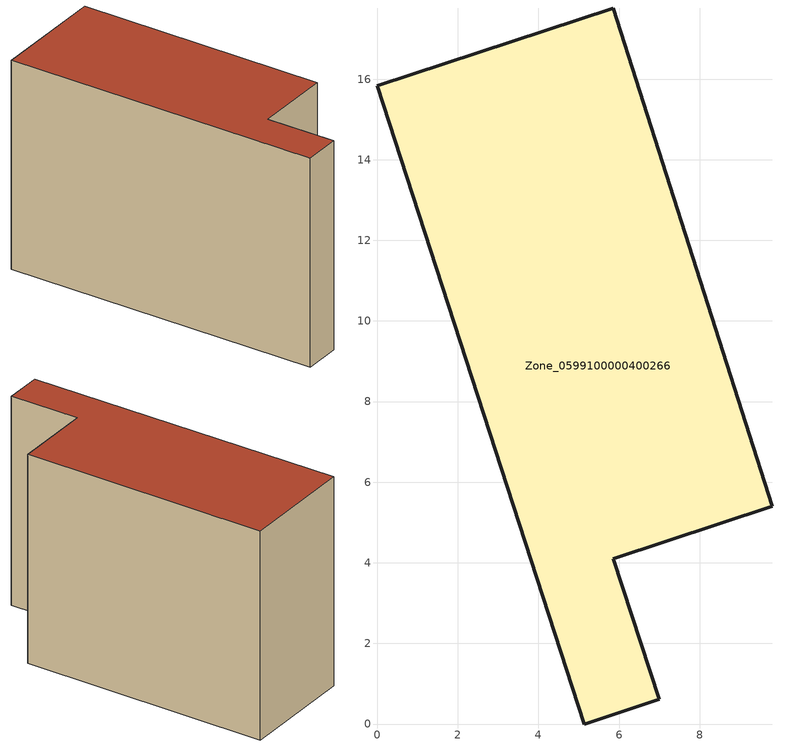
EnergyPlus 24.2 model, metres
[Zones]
Zone_0599100000400266
 floor ground (C_G): 0,15.84 5.86,17.77 9.8,5.4 5.85,4.1 7,0.61 5.14,0 z3.48
 wall outside (C_F): 5.14,0 7,0.61 5.85,4.1 9.8,5.4 5.86,17.77 0,15.84 5.14,0 z3.48:14.59
 roof outside (C_R): 5.86,17.77 0,15.84 5.14,0 7,0.61 5.85,4.1 9.8,5.4 z14.59
[BUILDING]
Pand.0599100000400266: North Axis=0; Terrain=City; Loads Convergence Tolerance Value=0.04; Temperature Convergence Tolerance Value=0.4; Solar Distribution=FullExterior; Maximum Number of Warmup Days=25; Minimum Number of Warmup Days=1
[Site:Location]
Rotterdam.The.Hague.AP_ZH_NLD Design_Conditions: Latitude=51.96; Longitude=4.45; Time Zone=1; Elevation=-4.5
[SITE:GROUNDTEMPERATURE:BUILDINGSURFACE]
18, 18, 18, 18, 18, 18, 18, 18, 18, 18, 18, 18
[MATERIAL] Thermal Absorptance=0.9; Solar Absorptance=0.7; Visible Absorptance=0.7
Name | Roughness | Thickness | Conductivity | Density | Specific Heat
G.TI.1992-2005 | MediumSmooth | 0.15 | 0.06 | 540 | 1210
F.TI.1992-2005 | Rough | 0.3 | 0.12 | 1920 | 840
R.TI.1992-2005 | MediumRough | 0.2 | 0.08 | 1500 | 1000
[CONSTRUCTION]
C_G: G.TI.1992-2005
C_F: F.TI.1992-2005
C_R: R.TI.1992-2005
[ZONE]
Zone_0599100000400266: Type=1; Multiplier=1; Ceiling Height=Autocalculate; Volume=Autocalculate; Floor Area=autocalculate; Part of Total Floor Area=Yes
[ZONEINFILTRATION:DESIGNFLOWRATE]
Infil_Zone_0599100000400266: Zone or ZoneList or Space or SpaceList=Zone_0599100000400266; Schedule=AlwaysOn; Design Flow Rate Calculation Method=Flow/Area; Flow Rate per Floor Area=0.0015; Constant Term Coefficient=1; Temperature Term Coefficient=0; Velocity Term Coefficient=0; Velocity Squared Term Coefficient=0
[HVACTEMPLATE:ZONE:IDEALLOADSAIRSYSTEM]
Zone_0599100000400266: Maximum Heating Supply Air Temperature=50; Minimum Cooling Supply Air Temperature=13; Maximum Heating Supply Air Humidity Ratio=0.0156; Minimum Cooling Supply Air Humidity Ratio=0.0077; Heating Limit=NoLimit; Cooling Limit=NoLimit; Dehumidification Control Type=ConstantSensibleHeatRatio; Cooling Sensible Heat Ratio=0.7; Dehumidification Setpoint=60; Humidification Control Type=None; Humidification Setpoint=30; Outdoor Air Method=None; Outdoor Air Flow Rate per Person=0.00944; Outdoor Air Flow Rate per Zone Floor Area=0; Outdoor Air Flow Rate per Zone=0; Demand Controlled Ventilation Type=None; Outdoor Air Economizer Type=NoEconomizer; Heat Recovery Type=None; Sensible Heat Recovery Effectiveness=0.7; Latent Heat Recovery Effectiveness=0.65
[ZONECONTROL:THERMOSTAT]
ThermostatControl_Zone_0599100000400266: Zone or ZoneList=Zone_0599100000400266; Control Type Schedule=DualSetpointControlType; Control 1=Thermostat_Zone_0599100000400266; Temperature Difference Between Cutout And Setpoint=0
[THERMOSTATSETPOINT:DUALSETPOINT]
Thermostat_Zone_0599100000400266: Heating Setpoint Temperature Schedule=HeatingSetpoint_Zone_0599100000400266; Cooling Setpoint Temperature Schedule=CoolingSetpoint_Zone_0599100000400266
[SCHEDULE:COMPACT]
HeatingSetpoint_Zone_0599100000400266: Through: 12/31, For: AllDays, Until: 24:00, 21
CoolingSetpoint_Zone_0599100000400266: Through: 12/31, For: AllDays, Until: 24:00, 24
DualSetpointControlType: Through: 12/31, For: AllDays, Until: 24:00, 4
AlwaysOn: Through: 12/31, For: AllDays, Until: 24:00, 1
